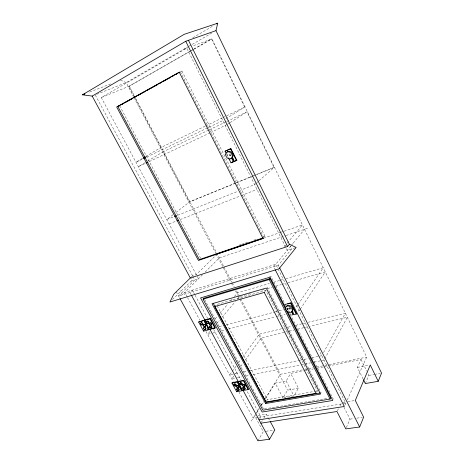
<?xml version="1.0" encoding="UTF-8"?>
<svg xmlns="http://www.w3.org/2000/svg" width="464" height="464" viewBox="0 0 464 464"><rect width="100%" height="100%" fill="white"/><g stroke="black" fill="none" stroke-linecap="round" stroke-linejoin="round"><path stroke-width="0.35" stroke-dasharray="2.32 1.74" d="M172.469 299.535L191.168 281.08L191.876 278.441M346.353 427.582L349.995 419.143L343.905 407.096M365.336 383.548L368.845 375.411L366.978 371.589M344.891 405.211L345.761 403.286L278.649 270.089M347.258 399.991L366.699 357.112L211.938 38.843L192.827 45.919M363.115 379.03L357.396 367.407L361.062 359.49L324.116 366.792M316.732 392.109L317.37 390.891L265.843 290.418L216.485 304.564L215.163 306.054M337.287 410.884L338.633 408.355M339.979 405.82L341.324 403.286M324.69 358.84L347.321 317.26L310.236 326.151M323.518 352.57L345.349 313.206L308.276 322.248M283.701 397.822L294.002 396.018L298.422 388.206L290.725 373.398L303.514 370.869M257.909 440.8L263.274 431.642L265.309 431.346M298.422 388.206L287.558 390.183L283.011 397.944L275.181 383.113L286.149 381.014L290.725 373.398M261.58 421.967L262.299 420.767M263.743 418.36L266.266 414.149L267.972 417.316M259.794 418.644L260.896 416.829L246.761 390.717M266.638 400.861L267.363 399.678L315.253 391.262M251.273 421.074L255.032 415.025M256.546 412.589L259.185 408.337M261.075 405.292L263.343 401.644M265.228 398.605L280.331 374.286L304.401 369.501M255.908 414.178L254.777 416.005L263.274 431.642M256.285 413.569L259.306 408.697M261.197 405.652L263.465 401.992M265.733 398.338L275.181 383.113M299.97 309.61L299.164 310.81L297.766 311.17M300.37 309.012L325.281 271.939L286.972 282.97M297.673 305.045L296.861 306.228L295.458 306.6M298.074 304.454L323.24 267.74L284.565 279.05M233.92 375.985L231.82 378.914L236.721 377.916M235.602 373.642L238.125 370.121M240.648 366.606L242.753 363.677M245.276 360.163L261.255 337.891L285.041 332.189M236.008 366.2L229.645 374.929L234.546 373.909M238.548 362.709L240.665 359.797M242.788 356.891L259.312 334.19L283.098 328.39M264.648 291.931L265.843 290.418M192.902 276.387L194.805 279.914L178.588 296.026L278.307 265.304L291.682 248.895L290.255 246.013M290.191 309.024L290.505 308.635M290.882 245.897L273.714 266.719L275.019 269.311M291.34 245.346L292.703 243.687M293.161 243.13L304.552 229.315M288.979 308.015L289.298 307.626M284.212 246.622L284.96 245.734L286.23 245.323M287.257 243.003L302.447 224.97L284.043 231.234M209.879 331.638L207.559 334.376L212.419 333.129M216.845 323.431L219.634 320.143M221.954 317.411L235.428 301.536M237.29 299.344L239.146 297.157M215.139 318.849L217.477 316.135M219.82 313.42L227.778 304.187M230.585 300.933L232.458 298.758M234.332 296.589L237.609 292.79L269.375 283.492M254.382 218.927L180.316 71.763L181.94 71.067L265.008 236.344L263.801 237.643L255.681 221.508M202.536 274.671L182.346 294.872L180.003 290.58M205.076 272.13L219.31 257.891L285.459 235.712M217.245 253.953L196.249 274.607L192.583 275.796L190.785 277.559M256.227 183.199L254.603 184.631L240.271 190.333M256.766 182.723L258.39 181.296M258.929 180.821L274.363 167.226L253.57 175.705M172.997 214.751L166.738 219.605L173.884 216.763M175.844 212.541L189.846 201.683L235.457 183.089M230.26 155.544L230.625 155.278M229.262 154.309L229.628 154.042M227.111 124.491L211.12 132.339M227.714 124.108L229.518 122.954M230.121 122.571L247.335 111.638M225.84 118.732L245.033 106.9M145.186 162.609L138.365 166.727L145.418 163.392M147.668 161.112L163.554 151.537M142.651 158.27L135.946 162.22L142.993 158.845M145.702 156.478L161.321 147.274M192.78 37.793L213.979 25.387M188.541 46.51L126.162 82.592L95.213 94.888L192.583 275.796M189.161 46.151L191.655 44.706M192.282 44.347L211.619 33.159M191.168 281.08L198.47 278.742L101.262 97.573L186.801 48.152L287.239 250.316L296.16 247.463M190.89 50.814L128.853 86.31L133.87 95.874M191.516 50.454L193.395 49.375M194.022 49.016L211.567 38.976L244.702 107.103L223.277 117.438M101.262 97.573L129.27 86.142L190.646 51.023M191.272 50.669L193.152 49.59M193.772 49.23L211.938 38.843M180.682 71.769L181.94 71.067M205.094 126.202L160.944 147.5L135.204 98.42M205.743 125.889L222.627 117.752M146.839 157L222.801 120.605M208.667 130.1L163.183 151.763L189.498 201.95L255.281 175.143M209.316 129.792L226.212 121.748M226.861 121.435L247.01 111.841L274.073 167.487L255.948 174.87M149.269 161.571L210.47 132.646M236.13 182.816L252.897 175.978M177.776 215.209L237.58 191.406M169.053 223.921L176.204 221.113M180.102 219.588L240.63 195.849M241.297 195.582L256.986 189.428M89.622 92.052L111.076 83.752M184.098 49.149L188.14 47.653M239.006 245.224L241.06 244.522M241.744 244.29L247.898 242.185M254.057 240.085L256.111 239.383M263.639 236.814L265.008 236.344M263.593 238.189L280.633 232.394M281.317 232.162L283.359 231.466M286.143 235.486L308.798 227.888M269.456 276.608L270.843 276.19L284.589 303.241M273.516 282.28L279.734 280.465M280.424 280.262L283.875 279.253M240.306 296.409L250.751 293.399M261.899 290.191L264.683 289.385M267.473 288.585L272.345 287.181M275.831 286.178L281.399 284.571M282.095 284.374L286.276 283.168M219.24 326.592L222.737 325.676M226.229 324.759L274.479 312.098M275.181 311.918L283.574 309.714M287.071 308.798L289.867 308.067M213.115 332.949L217.297 331.87M221.496 330.791L224.994 329.892M228.497 328.988L275.372 316.929M276.074 316.75L285.169 314.406M283.794 328.222L285.192 327.88M287.993 327.195L291.491 326.343M295.684 325.322L302.679 323.617M303.381 323.443L305.48 322.932M285.743 332.021L288.544 331.348M289.24 331.18L294.141 330.008M297.639 329.167L304.633 327.491M305.335 327.323L309.534 326.32M235.248 373.764L239.476 372.876M243.733 371.989L247.283 371.252M250.119 370.655L299.79 360.29M300.498 360.139L303.334 359.548M304.048 359.397L308.305 358.51M311.849 357.773L318.948 356.288M319.655 356.143L321.784 355.697M237.423 377.771L241.651 376.907M245.914 376.037L249.464 375.312M253.013 374.587L300.573 364.878M301.287 364.733L304.123 364.159M304.836 364.014L310.515 362.854M314.064 362.129L324 360.099M305.109 369.361L307.939 368.793M308.647 368.654L312.898 367.813M316.436 367.105L324.226 365.557M324.933 365.417L328.471 364.716M329.179 364.571L366.699 357.112M304.222 370.724L307.064 370.168M307.777 370.023L313.461 368.903M317.011 368.196L323.408 366.937M357.396 367.407L368.903 365.209M368.845 375.411L373.781 374.512M374.489 374.384L380.132 373.358M315.961 391.135L317.37 390.891M264.347 408.894L328.535 398.176M258.152 415.46L266.266 414.149M343.024 402.433L347.118 401.778M347.797 401.667L354.618 400.571M258.077 417.275L253.147 418.064L239.041 392.173M258.784 417.165L345.761 403.286M265.982 431.253L274.792 429.983M349.995 419.143L354.09 418.551M356.822 418.157L362.28 417.368M120.466 80.121L126.162 82.592L133.557 96.692M176.25 291.757L179.632 297.934M187.131 296.89L184.736 292.482L275.72 264.283L278.325 269.445M187.479 297.517L199.822 320.177M205.952 331.429L233.195 381.443M190.988 294.437L189.956 292.529L192.316 290.133L194.723 294.576M195.066 295.214L207.785 318.716M213.591 329.434L240.903 379.888M204.659 299.495L263.633 409.016M268.314 417.948L270.019 421.115M217.164 305.84L267.363 399.678M119.579 105.711L200.686 258.315M286.149 381.014L294.002 396.018M129.27 86.142L134.276 95.694M135.61 98.24L223.636 266.139M223.967 266.771L231.954 282.002M232.284 282.634L234.279 286.445M236.611 290.882L240.277 297.882M240.613 298.52L280.331 374.286M133.893 97.33L215.603 253.048M215.94 253.686L231.072 282.524M231.408 283.168L233.427 287.007M235.439 290.853L237.794 295.342M238.131 295.98L239.476 298.543M239.813 299.187L287.558 390.183M287.088 307.876L289.066 311.669M289.397 312.295L290.719 314.824M287.1 308.891L287.761 310.155M226.751 153.538L229.071 158.038M226.716 154.442L227.708 156.374M267.015 287.1L321.123 392.846M284.913 303.885L285.899 305.817M287.204 308.398L288.515 310.973M290.151 314.192L333.349 399.214M278.307 265.304L278.957 266.603M361.062 359.49L366.67 370.951M290.58 308.508A0.783 0.568 39.7 0 1 289.536 308.566A0.783 0.568 39.7 0 1 289.414 307.533M290.273 308.572A0.789 0.568 39.7 0 1 289.756 309.181A0.789 0.568 39.7 0 1 288.904 308.467A0.789 0.568 39.7 0 1 289.414 307.852M289.78 307.968A0.789 0.568 39.7 0 1 289.948 308.084M289.646 311.524A3.793 2.726 39.7 0 1 288.765 311.182M230.596 154.245A0.795 0.621 55.6 0 1 230.44 155.382A0.795 0.621 55.6 0 1 229.454 154.582A0.795 0.621 55.6 0 1 230.283 153.99M229.077 154.785A0.795 0.621 55.6 0 0 230.121 155.631A0.795 0.621 55.6 0 0 230.08 154.367A0.795 0.621 55.6 0 0 229.077 154.785"/><path stroke-width="0.7" d="M215.986 30.636L217.72 23.2L184.167 34.342L82.482 94.813L92.185 96.089L185.751 41.261L215.986 30.636L381.541 373.102L378.212 381.298L365.336 383.548L363.434 379.674M240.329 387.452L240.091 387.336M239.082 383.769L238.403 384.076L238.693 384.064M260.861 423.168L336.951 411.516L345.796 428.881L359.652 427.002L363.643 417.177L355.296 400.461L370.26 364.948L378.212 381.298M330.066 399.057L330.675 397.822L270.002 278.591L203.974 298.219L203.07 299.187L262.908 410.205L330.066 399.057L269.207 279.577L270.002 278.591M207.791 326.963L207.379 327.01M205.5 322.573L205.169 322.608M179.98 298.567L257.909 440.8L269.567 439.217L274.792 429.983L270.361 421.747M265.57 403.529L320.496 394.069L266.214 288.098L212.036 303.746L265.57 403.529L266.301 402.346L320.415 392.967M242.469 390.236L242.133 390.729L236.686 391.761L231.971 383.113L232.313 382.626L237.748 381.536L242.666 390.601L248.176 389.557L248.507 389.058L243.78 380.306L238.276 381.408L237.933 381.889L243.443 380.793L243.78 380.306M244.424 389.476A1.264 0.899 36.8 0 0 244.598 387.91A1.264 0.899 36.8 0 0 242.782 387.8A1.264 0.899 36.8 0 0 243.855 389.441L244.592 389.226A1.264 0.899 36.8 0 0 245.062 388.09A1.264 0.899 36.8 0 0 243.635 387.162A1.264 0.899 36.8 0 0 242.916 388.142M242.666 390.601L242.997 390.108M243.855 389.441L244.592 389.226M236.686 391.761L237.029 391.268M231.971 383.113L237.406 382.023L237.748 381.536M291.699 314.963L296.241 314.099L296.554 313.71M284.792 304.471L290.615 303.276L290.934 302.893L296.223 313.072M289.397 244.29L296.16 247.463L278.928 268.865L169.946 302.029L173.803 294.153L190.333 277.994L287.547 246.512L289.397 244.29L188.465 40.304M207.338 329.782L209.357 329.254L208.98 329.695L203.592 331.105L198.638 322.028L204.398 320.125L209.502 329.527L214.96 328.1L215.331 327.659L210.366 318.461L204.926 319.951L204.537 320.386L209.983 318.901L210.366 318.461M211.195 328.164A1.282 0.951 41.4 0 0 211.317 326.465A1.282 0.951 41.4 0 0 209.508 326.447A1.282 0.951 41.4 0 0 210.621 328.158L211.381 327.944A1.282 0.951 41.4 0 0 211.503 326.244A1.282 0.951 41.4 0 0 209.699 326.227A1.282 0.951 41.4 0 0 210.813 327.938L211.381 327.944M209.502 329.527L209.879 329.086M203.592 331.105L203.974 330.664M198.638 322.028L204.015 320.56L204.398 320.125M207.71 326.981L207.431 327.155M238.618 383.879L238.705 383.815M228.7 158.305L231.02 162.812L236.866 160.312L230.898 148.637L225.057 151.223L226.049 153.155M232.916 161.118L234.059 160.654L233.177 159.57A0.795 0.621 55 0 0 232.951 158.357A0.795 0.621 55 0 0 232 158.746A0.795 0.621 55 0 0 232.876 159.691L232.916 161.118L233.282 160.851L233.247 159.425A0.795 0.621 55 0 1 232.684 157.986M231.02 162.812L231.385 162.539M232.876 159.691L233.247 159.425M233.177 159.57L233.543 159.303A0.795 0.621 55 0 0 233.647 159.175M225.057 151.223L230.898 148.637M240.045 387.324L240.398 387.196M240.404 387.405L240.05 387.539M240.891 388.31L240.393 388.409L241.031 388.107M84.929 93.867L82.534 94.778M143.266 157.911L145.093 156.832M216.473 23.931L217.72 23.2M207.304 327.056L207.663 326.923M263.117 237.875L199.329 259.608L117.827 106.488L179.684 72.111M121.469 104.661L123.987 103.263M125.877 102.213L128.4 100.816M129.659 100.114L132.176 98.716M134.067 97.666L136.59 96.263M138.475 95.213L140.998 93.815M142.257 93.113L144.774 91.715M146.665 90.666L149.188 89.268M150.446 88.566L153.596 86.814M154.854 86.118L157.377 84.715M159.262 83.665L161.785 82.267M163.044 81.565L166.193 79.82M167.452 79.118L169.975 77.72M171.86 76.67L173.124 75.968M175.641 74.571L177.532 73.521M239.227 384.691L239.146 384.963M205.378 322.445L205.047 322.683M206.173 324.568L205.848 324.823L206.254 324.533M143.637 158.537L145.557 157.615M146.061 163.084L147.987 162.18M117.827 106.488L119.579 105.711M205.419 322.613L205.152 322.7M207.472 327.172L207.396 327.207M231.994 162.296L236.866 160.312M174.534 216.502L176.482 215.731M176.854 220.858L178.802 220.098M82.482 94.813L84.315 94.105M217.245 253.953L263.593 238.189M239.093 384.929L239.494 384.627M203.07 299.187L269.207 279.577M212.605 328.373L214.652 327.833M287.697 303.555L290.934 302.893M259.057 419.856L344.311 406.487L275.349 269.955M191.336 295.075L205.158 320.537M209.995 329.452L238.328 381.657M243.165 390.566L269.567 439.217M204.015 320.56L208.98 329.695M237.406 382.023L242.133 390.729M209.983 318.901L214.96 328.1M243.443 380.793L248.176 389.557M92.185 96.089L190.333 277.994M213.266 303.398L233.114 340.425M233.798 341.701L236.872 347.449M237.556 348.725L257.746 386.39M258.431 387.666L265.959 401.708M134.2 96.506L134.867 97.782M290.615 303.276L296.241 314.099M230.527 148.898L236.501 160.579M286.131 308.798L270.048 277.17L200.576 297.923L262.172 412.044L332.746 400.461L287.448 311.379M279.606 267.896L359.652 427.002M185.751 41.261L287.547 246.512M240.915 384.604A1.264 0.899 37.1 0 1 240.126 382.899A1.264 0.899 37.1 0 1 241.993 383.299A1.264 0.899 37.1 0 1 241.5 384.731M242.846 385.433A1.264 0.905 36.8 0 1 243.78 384.407A1.264 0.905 36.8 0 1 245.085 385.804A1.264 0.905 36.8 0 1 243.699 386.338M243.414 386.176A1.264 0.905 36.8 0 1 242.974 385.7M236.843 386.628A1.259 0.893 37.2 0 1 237.568 385.596A1.259 0.893 37.2 0 1 239.001 386.645A1.259 0.893 37.2 0 1 238.276 387.678M237.684 387.533A1.259 0.893 37.2 0 1 237.162 387.15M236.889 389.052A1.253 0.887 37.1 0 1 238.455 388.606A1.253 0.887 37.1 0 1 238.821 390.311M237.73 390.247A1.253 0.887 37.1 0 1 237.458 390.067M237.22 389.847A1.253 0.887 37.1 0 1 237.04 389.592M244.018 389.192A1.264 0.899 36.8 0 1 243.722 389.076M243.449 388.896A1.264 0.899 36.8 0 1 243.211 388.67M234.059 384.923A1.253 0.893 37.5 0 1 234.923 383.861A1.253 0.893 37.5 0 1 236.251 385.224A1.253 0.893 37.5 0 1 234.929 385.804M234.645 385.648A1.253 0.893 37.5 0 1 234.395 385.439M286.247 306.779A3.793 2.726 39.7 0 1 291.172 306.252A3.793 2.726 39.7 0 1 292.018 311.28M227.209 151.983A3.84 3.004 55.6 0 1 232.435 153.526A3.84 3.004 55.6 0 1 230.828 158.427M206.683 322.236A1.282 0.951 41.8 0 1 207.53 321.042A1.282 0.951 41.8 0 1 208.904 322.439A1.282 0.951 41.8 0 1 207.582 323.153M207.292 322.996A1.282 0.951 41.8 0 1 207.037 322.782M209.467 323.652A1.288 0.957 41.5 0 1 210.43 322.782A1.288 0.957 41.5 0 1 211.735 323.93A1.288 0.957 41.5 0 1 210.998 324.997M210.401 324.875A1.288 0.957 41.5 0 1 209.664 324.226M203.545 325.003A1.276 0.945 41.8 0 1 204.868 324.527A1.276 0.945 41.8 0 1 205.79 326.018A1.276 0.945 41.8 0 1 204.462 326.488M203.928 326.105A1.276 0.945 41.8 0 1 203.592 325.56M203.876 328.744A1.276 0.94 41.7 0 1 204.253 327.404A1.276 0.94 41.7 0 1 205.819 328.199A1.276 0.94 41.7 0 1 205.442 329.533M204.879 329.527A1.276 0.94 41.7 0 1 204.305 329.237M200.784 323.066A1.276 0.94 42.1 0 1 202.089 322.828A1.276 0.94 42.1 0 1 202.965 324.162A1.276 0.94 42.1 0 1 201.962 324.864M201.66 324.777A1.276 0.94 42.1 0 1 201.376 324.62M201.121 324.406A1.276 0.94 42.1 0 1 200.918 324.15M292.506 312.823L292.477 314.047L293.689 313.815L292.825 312.759A0.783 0.563 39.3 0 0 292.651 311.692A0.783 0.563 39.3 0 0 291.641 311.883A0.783 0.563 39.3 0 0 292.506 312.823M241.495 389.029L240.88 389.313L241.495 389.029M240.056 386.321L239.441 386.605L240.056 386.321M239.778 385.839L239.175 386.147L239.778 385.839M239.325 384.94L238.711 385.224L239.325 384.94M238.566 382.893L237.957 383.2L238.566 382.893M208.272 327.862L207.652 328.176L208.272 327.862M206.77 325.026L206.149 325.339L206.77 325.026M205.999 323.576L205.378 323.889L206.213 323.292L205.593 323.605L205.999 323.576M205.204 321.453L204.583 321.767L205.204 321.453M179.255 72.21L116.679 106.998L198.435 260.455L263.018 238.49L179.255 72.21M264.248 292.43L214.722 306.547L265.907 402.044L316.094 393.327L264.248 292.43M239.871 383.954A1.264 0.899 37.1 0 0 241.819 384.824A1.264 0.899 37.1 0 0 241.147 383.009A1.264 0.899 37.1 0 0 239.871 383.954M236.669 386.872A1.259 0.893 37.2 0 0 238.595 387.788A1.259 0.893 37.2 0 0 237.986 385.984A1.259 0.893 37.2 0 0 236.669 386.872M233.885 385.161A1.253 0.893 37.5 0 0 235.822 386.025A1.253 0.893 37.5 0 0 235.144 384.221A1.253 0.893 37.5 0 0 233.885 385.161M242.678 385.677A1.264 0.905 36.8 0 0 244.621 386.593A1.264 0.905 36.8 0 0 244.012 384.778A1.264 0.905 36.8 0 0 242.678 385.677M236.872 389.835A1.253 0.887 37.1 0 0 238.832 390.41A1.253 0.887 37.1 0 0 237.852 388.646A1.253 0.887 37.1 0 0 236.872 389.835M285.656 309.123A3.799 2.726 39.7 0 0 291.386 312.057A3.799 2.726 39.7 0 0 289.722 306.501A3.799 2.726 39.7 0 0 285.656 309.123M225.701 154.854A3.845 3.004 55.6 0 0 230.857 158.734A3.845 3.004 55.6 0 0 230.405 152.575A3.845 3.004 55.6 0 0 225.701 154.854M206.492 322.457A1.288 0.951 41.8 0 0 208.464 323.28A1.288 0.951 41.8 0 0 207.739 321.361A1.288 0.951 41.8 0 0 206.492 322.457M203.4 325.774A1.276 0.945 41.8 0 0 205.343 326.662A1.276 0.945 41.8 0 0 204.682 324.748A1.276 0.945 41.8 0 0 203.4 325.774M200.576 324.087A1.276 0.94 42.1 0 0 202.53 324.91A1.276 0.94 42.1 0 0 201.799 323.002A1.276 0.94 42.1 0 0 200.576 324.087M209.339 324.156A1.288 0.957 41.5 0 0 211.3 325.044A1.288 0.957 41.5 0 0 210.639 323.118A1.288 0.957 41.5 0 0 209.339 324.156M203.563 328.674A1.276 0.94 41.7 0 0 205.482 329.649A1.276 0.94 41.7 0 0 204.92 327.741A1.276 0.94 41.7 0 0 203.563 328.674"/></g></svg>
